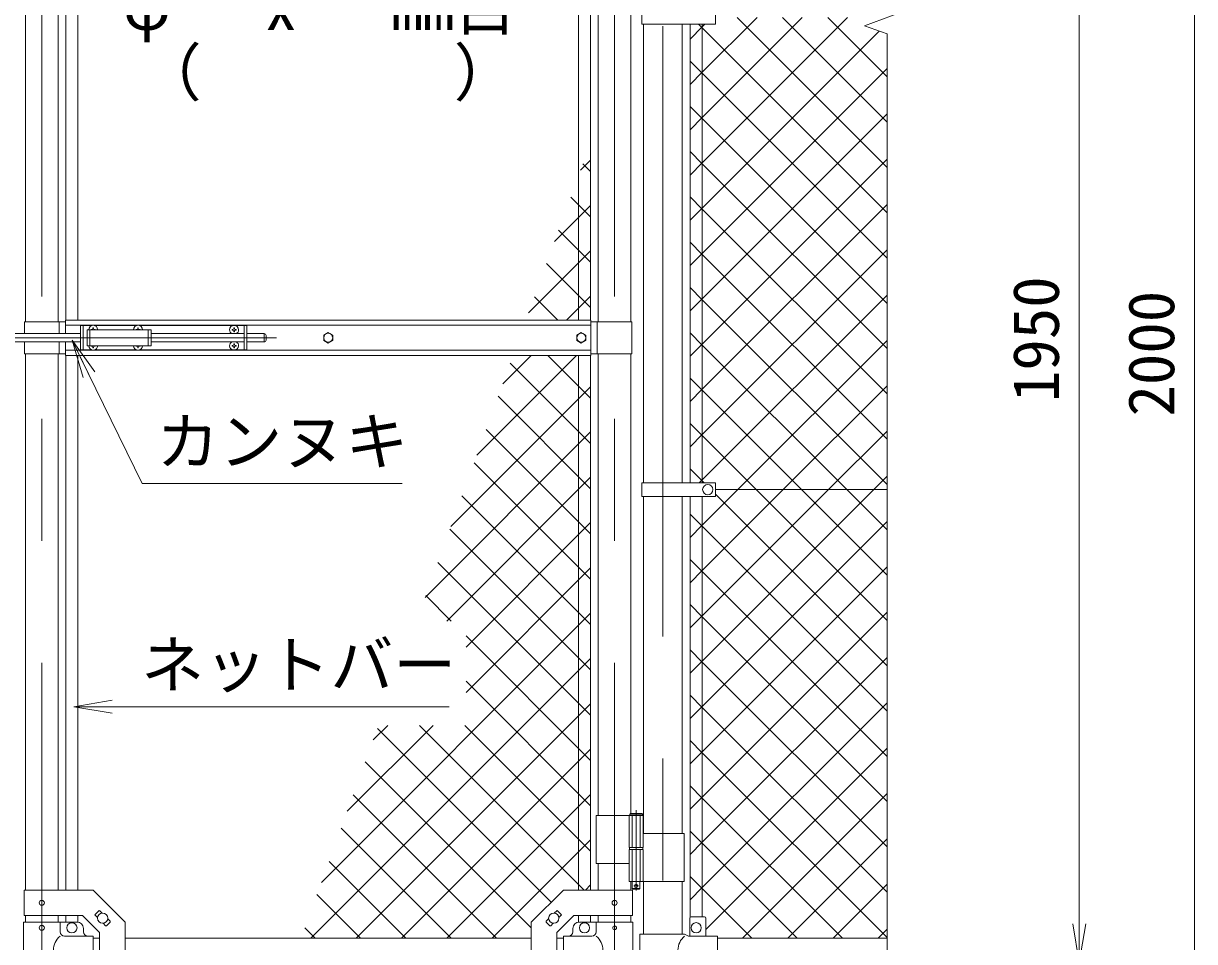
# Model space of a CAD drawing. Units: millimetres, scale not verified. Extents: x -6300 to 6300, y -4455 to 4455.
# Drawn here: x 2091 to 3919, y -504 to 929 of the extents above; entities that cross this region are included whole.
import ezdxf
from ezdxf.enums import TextEntityAlignment as Align

# ---------------------------------------------------------------- set-up
doc = ezdxf.new("R2010")
doc.units = ezdxf.units.MM
doc.header["$LTSCALE"] = 30
doc.linetypes.add('DASHED', pattern=[7.5, 6, -1.5])
doc.linetypes.add('USER1', pattern=[50.8, 31.75, -6.35, 6.35, -6.35])
for name, color, linetype, lineweight in [('0-1_D-BMK', 2, 'USER1', 13), ('0-2_D-STR1', 1, 'Continuous', 18), ('0-3_D-STR3', 3, 'Continuous', 13), ('0-7_D-STR-DIM', 7, 'Continuous', 9), ('0-8_0', 7, 'Continuous', 9), ('0-9_D-STR-TXT', 7, 'Continuous', 9), ('0-A_D-STR2', 7, 'Continuous', 9)]:
    doc.layers.add(name, color=color, linetype=linetype, lineweight=lineweight)
doc.styles.add('ＭＳ ゴシック', font='')
doc.styles.get('ＭＳ ゴシック').set_extended_font_data('MS Gothic')

# ---------------------------------------------------------------- blocks, each defined once
blk = doc.blocks.new('_Open')
at = {"layer": '0-8_0'}
blk.add_line((-30, 5), (0, 0), dxfattribs=at)
blk.add_lwpolyline([(-30, -5), (0, 0), (-30, 0)], dxfattribs=at)

msp = doc.modelspace()

# ---------------------------------------------------------------- linework, layer by layer
at = {"layer": '0-1_D-BMK'}
for p, q in [((3089.08, 2448.75), (3089.08, -947.06)), ((2119.48, 1455.24), (2119.48, -583.15)), ((3013.68, 1455.24), (3013.68, -583.15)), ((1861.61, 438.51), (2486.06, 438.51)), ((3047.24, -299.07), (3047.24, -423.96)), ((3043.61, -416.99), (3050.86, -416.99))]:
    msp.add_line(p, q, dxfattribs=at)
at = {"layer": '0-2_D-STR1'}
for p, q in [((2094.08, 1235.46), (2094.08, 463.51)), ((2144.88, 1235.46), (2144.88, 463.51)), ((2988.28, 1184.01), (2988.28, 463.51)), ((3039.08, 1156.01), (3039.08, 463.51)), ((3058.83, 928.01), (3058.83, 212.01)), ((3119.33, 928.01), (3119.33, 212.01)), ((2094.08, 413.51), (2094.08, -423.44)), ((2144.88, 413.51), (2144.88, -423.44)), ((2988.28, 413.51), (2988.28, -306.99)), ((3039.08, 413.51), (3039.08, -303.99)), ((3058.83, 191.01), (3058.83, -334.99)), ((3119.33, 191.01), (3119.33, -334.99)), ((2988.28, -381.99), (2988.28, -423.44)), ((3039.08, -409.99), (3039.08, -423.44)), ((3058.83, -409.99), (3058.83, -492.39)), ((3119.33, -409.99), (3119.33, -492.39)), ((2094.08, -463.44), (2094.08, -473.49)), ((2144.88, -463.44), (2144.88, -473.49)), ((2988.28, -463.44), (2988.28, -473.49)), ((3039.08, -463.44), (3039.08, -473.49)), ((2209.48, -498.49), (2199.48, -498.49)), ((2883.68, -498.49), (2249.48, -498.49)), ((2933.68, -498.49), (2923.68, -498.49)), ((3174.08, -498.49), (3439.08, -498.49))]:
    msp.add_line(p, q, dxfattribs=at)
at = {"layer": '0-3_D-STR3'}
for p, q in [((2156.98, 1300.46), (2156.98, 466.01)), ((2175.98, 1300.46), (2175.98, 466.01)), ((2957.18, 1300.46), (2957.18, 466.01)), ((2976.18, 1300.46), (2976.18, 466.01)), ((3056.28, 949.01), (3056.28, 928.01)), ((3171.08, 949.01), (3171.08, 928.01)), ((3056.28, 928.01), (3171.08, 928.01)), ((3131.58, 928.01), (3131.58, 212.01)), ((3150.58, 928.01), (3150.58, 212.01)), ((2092.48, 463.51), (2092.48, 445.01)), ((2092.48, 463.51), (2156.58, 463.51)), ((2146.48, 463.51), (2146.48, 445.01)), ((2156.58, 466.01), (2976.58, 466.01)), ((2156.58, 445.01), (2156.58, 466.01)), ((2156.58, 458.01), (2976.58, 458.01)), ((2179.73, 457.51), (2179.73, 419.51)), ((2179.73, 457.51), (2197.13, 457.51)), ((2184.23, 457.51), (2184.23, 419.51)), ((2202.32, 457.51), (2267.13, 457.51)), ((2272.32, 457.51), (2439.73, 457.51)), ((2435.23, 457.51), (2435.23, 419.51)), ((2439.73, 457.51), (2439.73, 419.51)), ((2976.58, 411.01), (2976.58, 466.01)), ((3040.68, 463.51), (2976.58, 463.51)), ((2986.68, 463.51), (2986.68, 413.51)), ((3040.68, 463.51), (3040.68, 413.51)), ((1998.93, 445.01), (2179.73, 445.01)), ((2190.23, 451.01), (2190.23, 426.01)), ((2190.23, 451.01), (2290.23, 451.01)), ((2197.87, 451.43), (2196.58, 451.41)), ((2196.58, 451.41), (2196.58, 451.01)), ((2199.33, 454.16), (2199.31, 452.86)), ((2199.33, 454.16), (2200.12, 454.16)), ((2200.12, 454.16), (2200.14, 452.86)), ((2267.87, 451.43), (2266.58, 451.41)), ((2266.58, 451.41), (2266.58, 451.01)), ((2269.33, 454.16), (2269.31, 452.86)), ((2269.33, 454.16), (2270.12, 454.16)), ((2270.12, 454.16), (2270.14, 452.86)), ((2271.58, 451.43), (2272.88, 451.41)), ((2272.88, 451.41), (2272.88, 451.01)), ((2290.23, 451.01), (2290.23, 426.01)), ((2290.23, 445.01), (2435.23, 445.01)), ((2417.87, 451.43), (2416.58, 451.41)), ((2416.58, 451.41), (2416.58, 451.01)), ((2419.33, 454.16), (2419.31, 452.86)), ((2419.33, 447.86), (2419.31, 449.16)), ((2420.12, 454.16), (2419.33, 454.16)), ((2420.12, 447.86), (2419.33, 447.86)), ((2420.12, 454.16), (2420.14, 452.86)), ((2420.12, 447.86), (2420.14, 449.16)), ((2421.58, 450.59), (2422.88, 450.62)), ((2422.88, 450.62), (2422.88, 451.01)), ((2439.73, 445.01), (2466.73, 445.01)), ((2466.73, 445.01), (2466.73, 432.01)), ((2469.73, 442.01), (2469.73, 435.01)), ((1998.93, 432.01), (2179.73, 432.01)), ((2092.48, 432.01), (2092.48, 413.51)), ((2146.48, 432.01), (2146.48, 413.51)), ((2156.58, 411.01), (2156.58, 432.01)), ((2190.23, 426.01), (2290.23, 426.01)), ((2196.58, 425.62), (2196.58, 426.01)), ((2197.87, 425.59), (2196.58, 425.62)), ((2199.33, 422.86), (2199.31, 424.16)), ((2199.33, 422.86), (2200.12, 422.86)), ((2200.12, 422.86), (2200.14, 424.16)), ((2201.58, 425.59), (2202.88, 425.62)), ((2202.88, 425.62), (2202.88, 426.01)), ((2266.58, 425.62), (2266.58, 426.01)), ((2267.87, 425.59), (2266.58, 425.62)), ((2269.33, 422.86), (2269.31, 424.16)), ((2269.33, 422.86), (2270.12, 422.86)), ((2270.12, 422.86), (2270.14, 424.16)), ((2271.58, 425.59), (2272.88, 425.62)), ((2272.88, 425.62), (2272.88, 426.01)), ((2290.23, 432.01), (2435.23, 432.01)), ((2417.87, 426.43), (2416.58, 426.41)), ((2416.58, 426.41), (2416.58, 426.01)), ((2419.33, 429.16), (2419.31, 427.86)), ((2419.33, 422.86), (2419.31, 424.16)), ((2420.12, 429.16), (2419.33, 429.16)), ((2420.12, 422.86), (2419.33, 422.86)), ((2420.12, 429.16), (2420.14, 427.86)), ((2420.12, 422.86), (2420.14, 424.16)), ((2421.58, 426.43), (2422.88, 426.41)), ((2421.58, 425.59), (2422.88, 425.62)), ((2422.88, 426.41), (2422.88, 426.01)), ((2422.88, 425.62), (2422.88, 426.01)), ((2439.73, 432.01), (2466.73, 432.01)), ((2092.48, 413.51), (2156.58, 413.51)), ((2156.58, 419.01), (2976.58, 419.01)), ((2156.58, 411.01), (2976.58, 411.01)), ((2156.98, 411.01), (2156.98, -423.44)), ((2175.98, 411.01), (2175.98, -423.44)), ((2179.73, 419.51), (2197.13, 419.51)), ((2202.32, 419.51), (2267.13, 419.51)), ((2272.32, 419.51), (2439.73, 419.51)), ((2957.18, 411.01), (2957.18, -423.44)), ((2976.18, 411.01), (2976.18, -423.44)), ((3040.68, 413.51), (2976.58, 413.51)), ((3056.28, 212.01), (3056.28, 191.01)), ((3056.28, 212.01), (3171.08, 212.01)), ((3171.08, 212.01), (3171.08, 191.01)), ((3439.08, 201.51), (3171.08, 201.51)), ((3056.28, 191.01), (3171.08, 191.01)), ((3131.58, -466.07), (3131.58, 191.01)), ((3150.58, -465.39), (3150.58, 191.01)), ((2985.13, -306.99), (2985.13, -381.99)), ((2985.13, -306.99), (3058.04, -306.99)), ((3036.44, -306.99), (3036.44, -356.99)), ((3057.24, -304.99), (3037.24, -304.99)), ((3038.24, -303.99), (3056.24, -303.99)), ((3057.24, -304.99), (3056.24, -303.99)), ((3057.24, -304.99), (3057.24, -306.99)), ((3058.04, -306.99), (3058.04, -356.99)), ((3058.04, -334.99), (3122.38, -334.99)), ((3122.38, -334.99), (3122.38, -409.99)), ((3036.44, -356.99), (3058.04, -356.99)), ((3036.44, -359.99), (3058.04, -359.99)), ((3036.44, -359.99), (3036.44, -409.99)), ((3036.74, -356.99), (3036.74, -359.99)), ((3036.74, -359.99), (3057.74, -359.99)), ((3057.74, -356.99), (3057.74, -359.99)), ((3058.04, -359.99), (3058.04, -409.99)), ((2985.13, -381.99), (3036.32, -381.99)), ((3036.44, -409.99), (3122.38, -409.99)), ((3041.24, -409.99), (3041.24, -420.99)), ((2091.78, -463.44), (2091.78, -423.44)), ((3042.24, -421.99), (3041.24, -420.99)), ((3041.38, -463.44), (3041.38, -423.44)), ((3042.24, -421.99), (3052.24, -421.99)), ((3052.24, -421.99), (3053.24, -420.99)), ((2202.81, -461.43), (2208.47, -455.77)), ((2209.88, -455.77), (2213.6, -459.49)), ((2923.27, -455.77), (2919.56, -459.49)), ((2930.34, -461.43), (2924.69, -455.77)), ((2090.93, -473.49), (2148.03, -473.49)), ((2090.93, -473.49), (2090.93, -537.18)), ((2091.78, -463.44), (2182.91, -463.44)), ((2148.03, -473.49), (2148.03, -488.49)), ((2148.03, -473.49), (2174.48, -473.49)), ((2156.98, -463.44), (2156.98, -473.49)), ((2175.98, -463.44), (2175.98, -473.49)), ((2182.91, -463.44), (2209.48, -490.01)), ((2202.81, -462.84), (2206.52, -466.56)), ((2220.49, -479.11), (2226.14, -473.45)), ((2222.43, -468.32), (2226.14, -472.03)), ((2249.48, -539.69), (2249.48, -473.44)), ((2883.68, -539.69), (2883.68, -473.44)), ((2910.72, -468.32), (2907.01, -472.03)), ((2912.67, -479.11), (2907.01, -473.45)), ((2950.24, -463.44), (2923.68, -490.01)), ((2930.34, -462.84), (2926.63, -466.56)), ((3041.38, -463.44), (2950.24, -463.44)), ((2957.18, -463.44), (2957.18, -473.49)), ((2985.13, -473.49), (2958.68, -473.49)), ((2976.18, -463.44), (2976.18, -473.49)), ((3042.23, -473.49), (2985.13, -473.49)), ((2985.13, -473.49), (2985.13, -488.49)), ((3042.23, -473.49), (3042.23, -537.18)), ((3131.08, -467.39), (3131.08, -495.39)), ((3133.08, -465.39), (3154.08, -465.39)), ((3156.08, -467.39), (3156.08, -495.39)), ((2184.48, -488.49), (2184.48, -483.49)), ((2209.48, -539.69), (2209.48, -490.01)), ((2215.36, -475.39), (2219.07, -479.11)), ((2917.8, -475.39), (2914.08, -479.11)), ((2923.68, -539.69), (2923.68, -490.01)), ((2948.68, -488.49), (2948.68, -483.49)), ((3052.98, -492.39), (3122.88, -492.39)), ((3052.98, -492.39), (3052.98, -542.39)), ((3128.88, -495.39), (3122.88, -492.39)), ((2199.48, -495.49), (2155.03, -495.49)), ((2199.48, -539.49), (2199.48, -495.49)), ((2933.68, -495.49), (2978.13, -495.49)), ((2933.68, -539.49), (2933.68, -495.49)), ((3128.88, -495.39), (3174.08, -495.39)), ((3174.08, -539.39), (3174.08, -495.39))]:
    msp.add_line(p, q, dxfattribs=at)
at = {"layer": '0-3_D-STR3', "linetype": 'DASHED'}
for p, q in [((2194.73, 451.01), (2194.73, 426.01)), ((2285.73, 451.01), (2285.73, 426.01)), ((3040.94, -306.99), (3040.94, -356.99)), ((3053.54, -306.99), (3053.54, -356.99)), ((3040.94, -359.99), (3040.94, -409.99)), ((3053.54, -359.99), (3053.54, -409.99))]:
    msp.add_line(p, q, dxfattribs=at)
at = {"layer": '0-3_D-STR3'}
for points in [[(2201.58, 451.43), (2202.88, 451.41), (2202.88, 451.01)], [(2417.87, 450.59), (2416.58, 450.62), (2416.58, 451.01)], [(2421.58, 451.43), (2422.88, 451.41), (2422.88, 451.01)], [(2417.87, 425.59), (2416.58, 425.62), (2416.58, 426.01)], [(3038.24, -303.99), (3037.24, -304.99), (3037.24, -306.99)], [(3053.24, -409.99), (3053.24, -420.99), (3041.24, -420.99)], [(2091.78, -423.44), (2199.48, -423.44), (2249.48, -473.44)], [(3041.38, -423.44), (2933.68, -423.44), (2883.68, -473.44)]]:
    msp.add_lwpolyline(points, dxfattribs=at)
for points in [[(2566.58, 446.61), (2559.56, 442.56), (2559.56, 434.46), (2566.58, 430.41), (2573.59, 434.46), (2573.59, 442.56)], [(2961.58, 446.61), (2954.56, 442.56), (2954.56, 434.46), (2961.58, 430.41), (2968.59, 434.46), (2968.59, 442.56)]]:
    msp.add_lwpolyline(points, close=True, dxfattribs=at)
for centre, radius in [((2566.58, 438.51), 7.03), ((2961.58, 438.51), 7.03), ((3159.08, 201.51), 8), ((3047.24, -416.99), 2.5), ((2119.48, -443.44), 4), ((3013.68, -443.44), 4), ((2166.48, -482.49), 8), ((2214.48, -467.44), 8), ((2918.68, -467.44), 8), ((2966.68, -482.49), 8), ((3141.08, -482.39), 8), ((2119.48, -482.49), 4), ((3013.68, -482.49), 3)]:
    msp.add_circle(centre, radius, dxfattribs=at)
for centre, radius, start, end in [((2199.73, 451.01), 7, 0, 180), ((2269.73, 451.01), 7, 0, 180), ((2419.73, 451.01), 7, 0, 180), ((2197.82, 452.92), 1.49, 270, 0), ((2201.63, 452.92), 1.49, 180, 270), ((2267.82, 452.92), 1.49, 270, 0), ((2271.63, 452.92), 1.49, 180, 270), ((2419.73, 451.01), 7, 180, 238.99728), ((2417.82, 452.92), 1.49, 270, 0), ((2417.82, 449.11), 1.49, 0, 90), ((2421.63, 452.92), 1.49, 180, 270), ((2421.63, 449.11), 1.49, 90, 180), ((2419.73, 451.01), 7, 301.00272, 0), ((2466.73, 442.01), 3, 0, 90), ((2199.73, 426.01), 7, 180, 0), ((2197.82, 424.11), 1.49, 0, 90), ((2201.63, 424.11), 1.49, 90, 180), ((2269.73, 426.01), 7, 180, 0), ((2267.82, 424.11), 1.49, 0, 90), ((2271.63, 424.11), 1.49, 90, 180), ((2419.73, 426.01), 7, 121.00272, 180), ((2419.73, 426.01), 7, 180, 0), ((2417.82, 427.92), 1.49, 270, 0), ((2417.82, 424.11), 1.49, 0, 90), ((2421.63, 427.92), 1.49, 180, 270), ((2421.63, 424.11), 1.49, 90, 180), ((2419.73, 426.01), 7, 0, 58.99728), ((2466.73, 435.01), 3, 270, 0), ((2209.17, -456.48), 1, 45, 135), ((2923.98, -456.48), 1, 45, 135), ((2174.48, -483.49), 10, 0, 90), ((2203.52, -462.14), 1, 135, 225), ((2225.44, -472.74), 1, 315, 45), ((2907.72, -472.74), 1, 135, 225), ((2929.64, -462.14), 1, 315, 45), ((2958.68, -483.49), 10, 90, 180), ((3133.08, -467.39), 2, 90, 180), ((3154.08, -467.39), 2, 0, 90), ((2155.03, -488.49), 7, 180, 270), ((2191.48, -488.49), 7, 180, 270), ((2219.78, -478.4), 1, 225, 315), ((2913.37, -478.4), 1, 225, 315), ((2941.68, -488.49), 7, 270, 0), ((2978.13, -488.49), 7, 270, 0), ((2166.22, -517.49), 28.55, 129.59418, 230.40582), ((2966.93, -517.49), 28.55, 309.59418, 50.40582), ((3141.46, -517.39), 28.8, 130.19176, 229.80824)]:
    msp.add_arc(centre, radius, start, end, dxfattribs=at)
at = {"layer": '0-7_D-STR-DIM'}
for p, q in [((3739.08, -476.49), (3739.08, 1353.51)), ((3919.08, 1353.51), (3919.08, -526.49)), ((3403.84, 925.69), (3474.31, 951.34)), ((3439.08, 912.86), (3403.84, 925.69)), ((3439.08, -679.49), (3439.08, 912.86)), ((3739.08, -476.49), (3739.08, -416.49))]:
    msp.add_line(p, q, dxfattribs=at)
at = {"layer": '0-9_D-STR-TXT'}
msp.add_line((2755.44, -137.32), (2171.55, -137.32), dxfattribs=at)
msp.add_lwpolyline([(2682.24, 211.01), (2276.28, 211.01), (2167.65, 433.17)], dxfattribs=at)
at = {"layer": '0-A_D-STR2'}
for p, q in [((3150.58, 853.06), (3236.02, 938.51)), ((3150.58, 782.35), (3306.73, 938.51)), ((3150.58, 711.64), (3377.44, 938.51)), ((3439.08, 704.43), (3205, 938.51)), ((3439.08, 775.14), (3275.71, 938.51)), ((3439.08, 845.85), (3346.42, 938.51)), ((3150.58, 851.51), (3131.58, 870.51)), ((3131.58, 834.06), (3150.58, 853.06)), ((3150.58, 570.22), (3439.08, 858.72)), ((3439.08, 563.01), (3150.58, 851.51)), ((3150.58, 780.8), (3131.58, 799.8)), ((3150.58, 499.51), (3439.08, 788.01)), ((3131.58, 763.35), (3150.58, 782.35)), ((3439.08, 492.3), (3150.58, 780.8)), ((2960.34, 699.96), (2976.18, 715.79)), ((3150.58, 710.09), (3131.58, 729.09)), ((3150.58, 428.8), (3439.08, 717.3)), ((2976.18, 697.97), (2964.03, 710.11)), ((3131.58, 692.64), (3150.58, 711.64)), ((3439.08, 421.59), (3150.58, 710.09)), ((2976.18, 627.25), (2945.17, 658.26)), ((3150.58, 639.38), (3131.58, 658.38)), ((2919.91, 588.81), (2976.18, 645.08)), ((3150.58, 358.09), (3439.08, 646.59)), ((3439.08, 350.88), (3150.58, 639.38)), ((2976.18, 556.54), (2926.31, 606.41)), ((3150.58, 568.67), (3131.58, 587.67)), ((2879.47, 477.67), (2976.18, 574.37)), ((3131.58, 551.22), (3150.58, 570.22)), ((3150.58, 287.38), (3439.08, 575.88)), ((3439.08, 280.17), (3150.58, 568.67)), ((2976.18, 485.83), (2907.45, 554.56)), ((3150.58, 497.96), (3131.58, 516.96)), ((2925.29, 466.01), (2888.58, 502.71)), ((2938.53, 466.01), (2976.18, 503.66)), ((3131.58, 480.51), (3150.58, 499.51)), ((3439.08, 209.46), (3150.58, 497.96)), ((3150.58, 427.25), (3131.58, 446.25)), ((3131.58, 409.8), (3150.58, 428.8)), ((3376.31, 201.51), (3150.58, 427.25)), ((3206.13, 201.51), (3439.08, 434.46)), ((2798.6, 255.38), (2954.24, 411.01)), ((2839.04, 366.52), (2883.53, 411.01)), ((2976.18, 344.41), (2909.58, 411.01)), ((2976.18, 273.7), (2850.86, 399.02)), ((3150.58, 356.54), (3131.58, 375.54)), ((2758.17, 144.23), (2976.18, 362.24)), ((3131.58, 339.09), (3150.58, 358.09)), ((3305.6, 201.51), (3150.58, 356.54)), ((3276.84, 201.51), (3439.08, 363.75)), ((2976.18, 202.99), (2832, 347.17)), ((2976.18, 132.28), (2813.13, 295.32)), ((3150.58, 285.83), (3131.58, 304.83)), ((3347.55, 201.51), (3439.08, 293.04)), ((2717.73, 33.09), (2976.18, 291.53)), ((3131.58, 268.38), (3150.58, 287.38)), ((3234.89, 201.51), (3150.58, 285.83)), ((2976.18, 61.57), (2794.27, 243.47)), ((2751.69, -3.67), (2976.18, 220.82)), ((3418.26, 201.51), (3439.08, 222.33)), ((3150.58, 145.96), (3206.13, 201.51)), ((3150.58, 75.25), (3276.84, 201.51)), ((3150.58, 4.54), (3347.55, 201.51)), ((3150.58, -66.17), (3418.26, 201.51)), ((3439.08, -2.67), (3234.89, 201.51)), ((3439.08, 68.04), (3305.6, 201.51)), ((3439.08, 138.75), (3376.31, 201.51)), ((2976.18, -9.14), (2775.41, 191.63)), ((3439.08, -73.38), (3171.08, 194.62)), ((2781.78, -44.29), (2976.18, 150.11)), ((3150.58, 144.4), (3131.58, 163.4)), ((3150.58, -136.88), (3439.08, 151.62)), ((2976.18, -79.85), (2756.55, 139.78)), ((3131.58, 126.96), (3150.58, 145.96)), ((3439.08, -144.1), (3150.58, 144.4)), ((3150.58, 73.69), (3131.58, 92.69)), ((2976.18, -150.56), (2737.68, 87.93)), ((2781.78, -115), (2976.18, 79.4)), ((3131.58, 56.25), (3150.58, 75.25)), ((3150.58, -207.6), (3439.08, 80.9)), ((3439.08, -214.81), (3150.58, 73.69)), ((2758.57, -3.67), (2718.82, 36.08)), ((3150.58, 2.98), (3131.58, 21.98)), ((2555.99, -411.5), (2976.18, 8.69)), ((3131.58, -14.46), (3150.58, 4.54)), ((3150.58, -278.31), (3439.08, 10.19)), ((3439.08, -285.52), (3150.58, 2.98)), ((2976.18, -221.27), (2781.78, -26.87)), ((3150.58, -67.73), (3131.58, -48.73)), ((2539.71, -498.49), (2976.18, -62.02)), ((3131.58, -85.17), (3150.58, -66.17)), ((3150.58, -349.02), (3439.08, -60.52)), ((3439.08, -356.23), (3150.58, -67.73)), ((2976.18, -291.98), (2781.78, -97.58)), ((3150.58, -138.44), (3131.58, -119.44)), ((2610.42, -498.49), (2976.18, -132.73)), ((3131.58, -155.88), (3150.58, -136.88)), ((3150.58, -419.73), (3439.08, -131.23)), ((3439.08, -426.94), (3150.58, -138.44)), ((2596.43, -300.35), (2730.22, -166.56)), ((2636.86, -189.2), (2659.51, -166.56)), ((2914.59, -442.53), (2643.37, -171.31)), ((2966.21, -423.44), (2709.33, -166.56)), ((2976.18, -362.69), (2780.04, -166.56)), ((3150.58, -209.15), (3131.58, -190.15)), ((2681.13, -498.49), (2976.18, -203.45)), ((3131.58, -226.6), (3150.58, -207.6)), ((3439.08, -497.65), (3150.58, -209.15)), ((3156.08, -484.94), (3439.08, -201.94)), ((2883.68, -482.33), (2624.51, -223.16)), ((2751.84, -498.49), (2976.18, -274.16)), ((3150.58, -279.86), (3131.58, -260.86)), ((3213.24, -498.49), (3439.08, -272.65)), ((2829.13, -498.49), (2605.65, -275.01)), ((3131.58, -297.31), (3150.58, -278.31)), ((3369.21, -498.49), (3150.58, -279.86)), ((2758.42, -498.49), (2586.79, -326.86)), ((2822.55, -498.49), (2976.18, -344.87)), ((3150.58, -350.57), (3131.58, -331.57)), ((3283.95, -498.49), (3439.08, -343.36)), ((3131.58, -368.02), (3150.58, -349.02)), ((3298.49, -498.49), (3150.58, -350.57)), ((2687.71, -498.49), (2567.92, -378.71)), ((2968.31, -423.44), (2976.18, -415.58)), ((3150.58, -421.28), (3131.58, -402.28)), ((3131.58, -438.73), (3150.58, -419.73)), ((3354.66, -498.49), (3439.08, -414.07)), ((2617, -498.49), (2549.06, -430.55)), ((3227.78, -498.49), (3150.58, -421.28)), ((2546.28, -498.49), (2530.2, -482.4)), ((3425.37, -498.49), (3439.08, -484.78))]:
    msp.add_line(p, q, dxfattribs=at)
for points in [[(3131.58, 904.78), (3150.58, 923.78), (3154.81, 928.01)], [(3131.58, 621.93), (3150.58, 640.93), (3426.93, 917.28)], [(3439.08, 633.72), (3150.58, 922.22), (3144.79, 928.01)], [(3145.92, 212.01), (3150.58, 216.67), (3439.08, 505.17)], [(3153.68, 212.01), (3150.58, 215.12), (3131.58, 234.12)]]:
    msp.add_lwpolyline(points, dxfattribs=at)

# ---------------------------------------------------------------- block references
at = {"layer": '0-7_D-STR-DIM', "xscale": 2, "yscale": 2, "rotation": 270}
msp.add_blockref('_Open', (3739.08, -536.49), dxfattribs=at)
msp.add_blockref('_Open', (3739.08, -536.49), dxfattribs=at)
at = {"layer": '0-9_D-STR-TXT', "xscale": 2, "yscale": 2}
for p, rotation in [((2166.77, 434.97), 116.05771), ((2169.55, -137.32), 180)]:
    msp.add_blockref('_Open', p, dxfattribs=dict(at, rotation=rotation))

# ---------------------------------------------------------------- texts
at = {"layer": '0-7_D-STR-DIM', "style": 'ＭＳ ゴシック'}
for s, p in [('1950', (3728.95, 338.16)), ('2000', (3908.95, 315.64))]:
    msp.add_text(s, height=72.14, rotation=90, dxfattribs=at).set_placement(p, align=Align.BOTTOM_LEFT)
at = {"layer": '0-9_D-STR-TXT', "style": 'ＭＳ ゴシック'}
for s, p in [('φ\u3000 x\u3000 mm目', (2246.27, 897.52)), ('（\u3000\u3000\u3000\u3000）', (2270.63, 795.04)), ('カンヌキ', (2298.1, 219.13)), ('ネットバー', (2274.6, -129.39))]:
    msp.add_text(s, height=72.14, dxfattribs=at).set_placement(p, align=Align.BOTTOM_LEFT)

doc.saveas('drawing.dxf')
